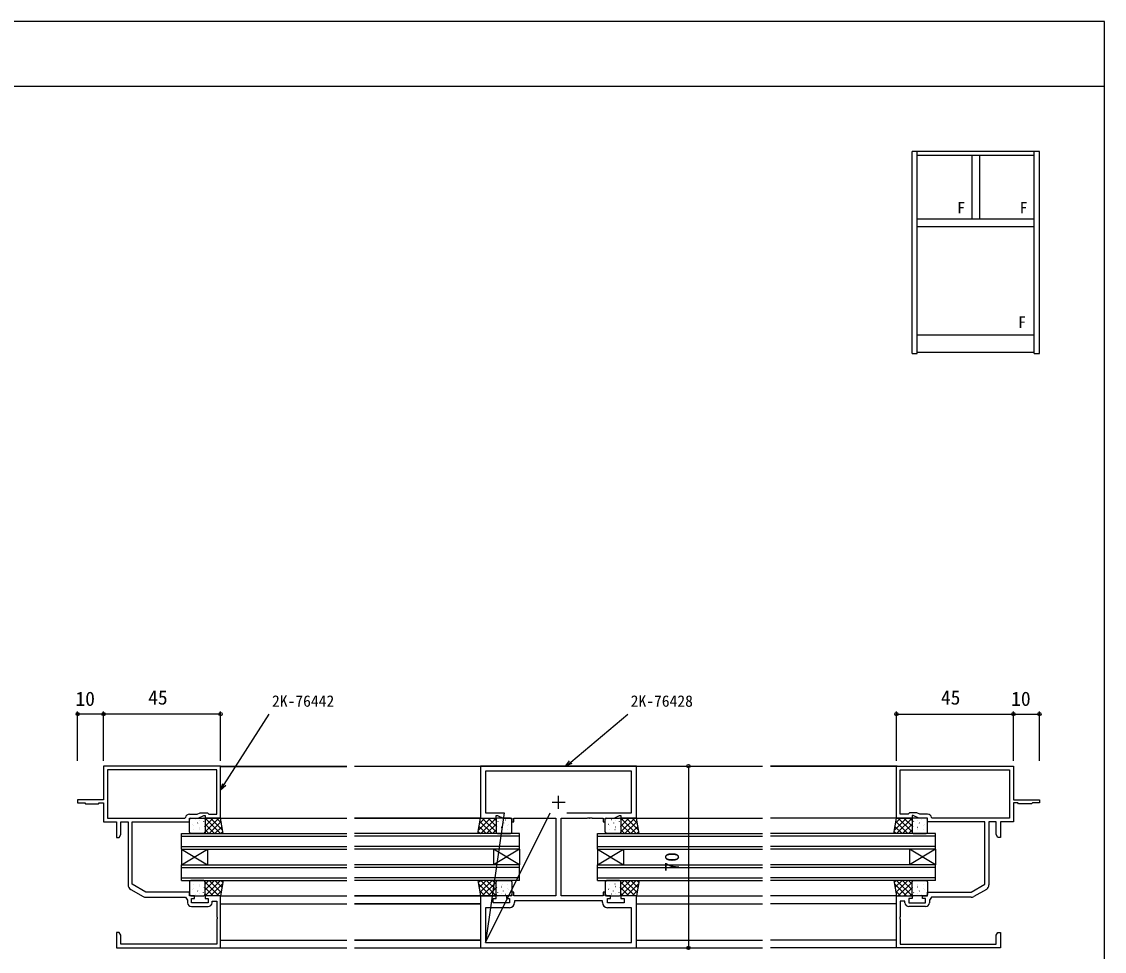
# Model space of a CAD drawing. Units: millimetres, scale not verified. Extents: x -437 to 438, y -344 to 341.
# Drawn here: x 21.8 to 438.3, y -51.4 to 306.4 of the extents above; entities that cross this region are included whole.
import ezdxf
from ezdxf.enums import TextEntityAlignment as Align

# ---------------------------------------------------------------- set-up
doc = ezdxf.new("R2010")
doc.units = ezdxf.units.MM
doc.header["$LTSCALE"] = 2
for name, color, linetype in [('0-2_YKK_11', 7, 'Continuous'), ('0-3_YKK_12', 2, 'Continuous'), ('0-4_YKK_13', 4, 'Continuous'), ('0-5_YKK_A1', 4, 'Continuous'), ('0-6_YKK_D', 6, 'Continuous'), ('0-7_YKK_ZWAK', 7, 'Continuous')]:
    doc.layers.add(name, color=color, linetype=linetype)
doc.styles.add('ＭＳ ゴシック', font='')
doc.styles.get('ＭＳ ゴシック').set_extended_font_data('MS Gothic')

msp = doc.modelspace()

# ---------------------------------------------------------------- linework, layer by layer
at = {"layer": '0-2_YKK_11'}
for p, q in [((228.3, 3.4), (228.3, 8.4)), ((230.8, 5.9), (225.8, 5.9)), ((63.7, -27.563), (68.496, -30.332)), ((392.9, -27.563), (388.104, -30.332)), ((87.1, -34.2), (93.5, -34.2)), ((369.5, -34.2), (363.1, -34.2))]:
    msp.add_line(p, q, dxfattribs=at)
for points in [[(98.3, 19.9), (53.3, 19.9), (53.3, 6.9), (43.3, 6.9), (43.3, 5.7), (46, 5.7), (46.3, 5.4), (51.3, 5.4), (51.6, 5.7), (53.3, 5.7), (53.3, -1.6), (58.3, -1.6), (58.3, -7.6), (59.27, -7.6), (59.9, -6.509), (59.9, -1.6), (62.7, -1.6), (62.7, -25.831)], [(96.8, 18.4), (54.8, 18.4), (54.8, -0.1), (84.5, -0.1), (84.795, 0.15)], [(95, -32.7), (95, -32.1), (96.8, -32.1), (96.8, -38.142), (96.92, -38.325), (96.92, -38.875), (96.8, -39.058), (96.8, -48.6), (59.9, -48.6), (59.9, -45.191), (59.27, -44.1), (58.3, -44.1), (58.3, -50.1), (98.3, -50.1), (98.3, -30.1), (92.3, -30.1), (92.3, -31.1), (93.5, -31.1), (93.5, -32.7), (87.1, -32.7), (87.1, -31.1), (88.3, -31.1), (88.3, -30.1), (86.3, -30.1), (86.3, -28.6), (69.496, -28.6), (64.3, -25.6), (64.3, -1.6), (86.3, -1.6), (86.3, -0.1), (89.655, -0.1), (91.8, 0.9), (92.3, 0.9), (92.3, -0.1), (98.3, -0.1), (98.3, 19.9)], [(86.274, 1.4), (89.323, 1.4), (90.395, 1.9), (93.3, 1.9), (93.8, 1.4), (96.8, 1.4), (96.8, 18.4)], [(258.3, 19.8), (198.3, 19.8), (198.3, -0.1), (204.3, -0.1), (204.3, 0.9), (204.8, 0.9), (206.944, -0.1), (210.3, -0.1), (210.3, -1.6), (211.1, -1.6), (211.1, -0.1), (227.3, -0.1), (227.3, -30.1), (211.1, -30.1), (211.1, -28.6), (210.3, -28.6), (210.3, -30.1), (208.3, -30.1), (208.3, -31.1), (209.5, -31.1), (209.5, -32.7), (203.1, -32.7), (203.1, -31.1), (204.3, -31.1), (204.3, -30.1), (198.3, -30.1), (198.3, -50), (258.3, -50), (258.3, -30.1), (252.3, -30.1), (252.3, -31.1), (253.5, -31.1), (253.5, -32.7), (247.1, -32.7), (247.1, -31.1), (248.3, -31.1), (248.3, -30.1), (246.3, -30.1), (246.3, -28.6), (245.5, -28.6)], [(231.466, 1.83), (249.227, 1.83), (249.378, 1.9), (253.8, 1.9), (253.95, 1.83), (256.37, 1.83), (256.37, 17.87), (200.23, 17.87), (200.23, 1.83), (202.65, 1.83), (202.8, 1.9), (207.222, 1.9), (207.372, 1.83), (200.23, -48.07), (225.134, 1.83)], [(245.5, -28.6), (245.5, -30.1), (229.3, -30.1), (229.3, -0.1), (239.342, -0.1), (239.525, 0.02), (240.075, 0.02), (240.258, -0.1), (240.342, -0.1), (240.525, 0.02), (241.075, 0.02), (241.258, -0.1), (245.5, -0.1), (245.5, -1.6), (246.3, -1.6), (246.3, -0.1), (249.655, -0.1), (251.8, 0.9), (252.3, 0.9), (252.3, -0.1), (258.3, -0.1), (258.3, 19.8)], [(358.3, 19.9), (403.3, 19.9), (403.3, 6.9), (413.3, 6.9), (413.3, 5.7), (410.6, 5.7), (410.3, 5.4), (405.3, 5.4), (405, 5.7), (403.3, 5.7), (403.3, -1.6), (398.3, -1.6), (398.3, -7.6), (397.33, -7.6), (396.7, -6.509), (396.7, -1.6), (393.9, -1.6), (393.9, -25.831)], [(361.6, -32.7), (361.6, -32.1), (359.8, -32.1), (359.8, -38.142), (359.68, -38.325), (359.68, -38.875), (359.8, -39.058), (359.8, -48.6), (396.7, -48.6), (396.7, -45.191), (397.33, -44.1), (398.3, -44.1), (398.3, -50.1), (358.3, -50.1), (358.3, -30.1), (364.3, -30.1), (364.3, -31.1), (363.1, -31.1), (363.1, -32.7), (369.5, -32.7), (369.5, -31.1), (368.3, -31.1), (368.3, -30.1), (370.3, -30.1), (370.3, -28.6), (387.104, -28.6), (392.3, -25.6), (392.3, -1.6), (370.3, -1.6), (370.3, -0.1), (366.945, -0.1), (364.8, 0.9), (364.3, 0.9), (364.3, -0.1), (358.3, -0.1), (358.3, 19.9)], [(359.8, 18.4), (401.8, 18.4), (401.8, -0.1), (372.1, -0.1), (371.804, 0.15)], [(370.325, 1.4), (367.277, 1.4), (366.205, 1.9), (363.3, 1.9), (362.8, 1.4), (359.8, 1.4), (359.8, 18.4)], [(69.496, -30.6), (84.8, -30.6), (85.6, -31.743), (85.6, -32.7)], [(245.17, -32.63), (245.17, -32.03), (211.43, -32.03), (211.43, -32.63)], [(387.104, -30.6), (371.8, -30.6), (371, -31.743), (371, -32.7)], [(200.23, -48.07), (256.37, -48.07), (256.37, -34.63), (247.17, -34.63)], [(209.43, -34.63), (200.23, -34.63), (200.23, -48.07)]]:
    msp.add_lwpolyline(points, dxfattribs=at)
for centre, radius, start, end in [((86.274, -0.1), 1.5, 90.00001, 170.40592), ((370.325, -0.1), 1.5, 9.59408, 89.99999), ((64.7, -25.831), 2, 179.99998, 240.00001), ((391.9, -25.831), 2, 299.99999, 0.00002), ((69.496, -28.6), 2, 240, 270.00002), ((87.1, -32.7), 1.5, 180.00001, 269.99999), ((93.5, -32.7), 1.5, 270.00001, 359.99999), ((209.43, -32.63), 2, 270.00001, 359.99999), ((247.17, -32.63), 2, 180.00001, 269.99999), ((363.1, -32.7), 1.5, 180.00001, 269.99999), ((369.5, -32.7), 1.5, 270.00001, 359.99999), ((387.104, -28.6), 2, 269.99998, 300)]:
    msp.add_arc(centre, radius, start, end, dxfattribs=at)
at = {"layer": '0-3_YKK_12'}
for p, q in [((98, 19.9), (146.8, 19.9)), ((98.3, 19.7), (146.8, 19.7)), ((149.8, 19.9), (306.8, 19.9)), ((198.376, 19.7), (149.8, 19.7)), ((198.3, 19.7), (149.8, 19.7)), ((198.3, 19.7), (149.8, 19.7)), ((306.8, 19.7), (258.3, 19.7)), ((358.6, 19.9), (309.8, 19.9)), ((358.3, 19.7), (309.8, 19.7)), ((98.1, -0.1), (146.8, -0.1)), ((198.5, -0.1), (149.8, -0.1)), ((149.8, -0.1), (198.3, -0.1)), ((198.3, -0.1), (149.8, -0.1)), ((258.3, -0.1), (306.8, -0.1)), ((358.5, -0.1), (309.8, -0.1)), ((83.3, -12.1), (83.3, -6.1)), ((83.3, -6.1), (146.8, -6.1)), ((83.3, -7.1), (146.8, -7.1)), ((213.3, -6.1), (149.8, -6.1)), ((213.3, -7.1), (149.8, -7.1)), ((213.3, -12.1), (213.3, -6.1)), ((243.3, -12.1), (243.3, -6.1)), ((243.3, -6.1), (306.8, -6.1)), ((243.3, -7.1), (306.8, -7.1)), ((373.3, -6.1), (309.8, -6.1)), ((373.3, -7.1), (309.8, -7.1)), ((373.3, -12.1), (373.3, -6.1)), ((83.3, -11.1), (146.8, -11.1)), ((83.3, -12.1), (83.3, -18.1)), ((83.3, -12.1), (93.3, -18.1)), ((83.3, -18.1), (93.3, -12.1)), ((83.3, -12.1), (146.8, -12.1)), ((93.3, -12.1), (93.3, -18.1)), ((213.3, -11.1), (149.8, -11.1)), ((213.3, -12.1), (149.8, -12.1)), ((203.3, -12.1), (203.3, -18.1)), ((213.3, -12.1), (203.3, -18.1)), ((213.3, -18.1), (203.3, -12.1)), ((213.3, -12.1), (213.3, -18.1)), ((243.3, -11.1), (306.8, -11.1)), ((243.3, -12.1), (243.3, -18.1)), ((243.3, -12.1), (253.3, -18.1)), ((243.3, -18.1), (253.3, -12.1)), ((243.3, -12.1), (306.8, -12.1)), ((253.3, -12.1), (253.3, -18.1)), ((373.3, -11.1), (309.8, -11.1)), ((373.3, -12.1), (309.8, -12.1)), ((363.3, -12.1), (363.3, -18.1)), ((373.3, -12.1), (363.3, -18.1)), ((373.3, -18.1), (363.3, -12.1)), ((373.3, -12.1), (373.3, -18.1)), ((83.3, -24.1), (83.3, -18.1)), ((83.3, -18.1), (146.8, -18.1)), ((83.3, -19.1), (146.8, -19.1)), ((213.3, -18.1), (149.8, -18.1)), ((213.3, -19.1), (149.8, -19.1)), ((213.3, -24.1), (213.3, -18.1)), ((243.3, -24.1), (243.3, -18.1)), ((243.3, -18.1), (306.8, -18.1)), ((243.3, -19.1), (306.8, -19.1)), ((373.3, -18.1), (309.8, -18.1)), ((373.3, -19.1), (309.8, -19.1)), ((373.3, -24.1), (373.3, -18.1)), ((83.3, -23.1), (146.8, -23.1)), ((83.3, -24.1), (146.8, -24.1)), ((213.3, -23.1), (149.8, -23.1)), ((213.3, -24.1), (149.8, -24.1)), ((243.3, -23.1), (306.8, -23.1)), ((243.3, -24.1), (306.8, -24.1)), ((373.3, -23.1), (309.8, -23.1)), ((373.3, -24.1), (309.8, -24.1)), ((98.1, -30.1), (146.8, -30.1)), ((98.3, -33.1), (146.8, -33.1)), ((198.5, -30.1), (149.8, -30.1)), ((149.8, -30.1), (198.3, -30.1)), ((198.3, -30.1), (149.8, -30.1)), ((198.3, -33.1), (149.8, -33.1)), ((149.8, -33.1), (198.3, -33.1)), ((198.3, -33.1), (149.8, -33.1)), ((258.3, -30.1), (306.8, -30.1)), ((258.3, -33.1), (306.8, -33.1)), ((358.5, -30.1), (309.8, -30.1)), ((358.3, -33.1), (309.8, -33.1)), ((98.3, -47.1), (146.8, -47.1)), ((198.3, -47.1), (149.8, -47.1)), ((149.8, -47.1), (198.3, -47.1)), ((198.3, -47.1), (149.8, -47.1)), ((258.3, -47.1), (306.8, -47.1)), ((358.3, -47.1), (309.8, -47.1)), ((98, -50.1), (146.8, -50.1)), ((149.8, -50.1), (306.8, -50.1)), ((358.6, -50.1), (309.8, -50.1))]:
    msp.add_line(p, q, dxfattribs=at)
at = {"layer": '0-4_YKK_13'}
for p, q in [((86.3, -5.6), (86.3, -0.6)), ((86.8, -0.1), (91.8, -0.1)), ((86.864, -0.544), (86.84, -0.588)), ((87.598, -2.569), (87.574, -2.613)), ((88.018, -2.883), (88.01, -2.889)), ((88.808, -0.736), (88.72, -0.783)), ((89.488, -1.978), (89.464, -2.022)), ((90.222, -4.002), (90.198, -4.046)), ((90.223, -0.908), (90.215, -0.915)), ((90.333, -3.626), (90.245, -3.672)), ((91.679, -1.335), (91.655, -1.378)), ((92.112, -3.411), (92.088, -3.455)), ((92.205, -2.727), (92.198, -2.734)), ((97.634, -0.1), (92.3, -5.434)), ((95.389, -0.1), (92.3, -3.189)), ((93.144, -0.1), (92.3, -0.944)), ((98.202, -6.1), (92.3, -0.198)), ((92.3, -0.6), (92.3, -5.6)), ((95.957, -6.1), (92.3, -2.443)), ((98.526, -1.454), (93.879, -6.1)), ((99.071, -4.724), (94.447, -0.1)), ((98.846, -3.378), (96.124, -6.1)), ((98.622, -2.03), (96.692, -0.1)), ((197.529, -4.724), (202.153, -0.1)), ((197.754, -3.378), (200.476, -6.1)), ((197.978, -2.03), (199.908, -0.1)), ((198.074, -1.454), (202.721, -6.1)), ((198.398, -6.1), (204.3, -0.198)), ((198.966, -0.1), (204.3, -5.434)), ((200.643, -6.1), (204.3, -2.443)), ((201.211, -0.1), (204.3, -3.189)), ((203.456, -0.1), (204.3, -0.944)), ((204.3, -0.6), (204.3, -5.6)), ((204.395, -2.727), (204.402, -2.734)), ((204.488, -3.411), (204.512, -3.455)), ((209.8, -0.1), (204.8, -0.1)), ((204.921, -1.335), (204.945, -1.378)), ((206.267, -3.626), (206.355, -3.672)), ((206.377, -0.908), (206.385, -0.915)), ((206.378, -4.002), (206.402, -4.046)), ((207.112, -1.978), (207.136, -2.022)), ((207.792, -0.736), (207.88, -0.783)), ((208.582, -2.883), (208.59, -2.889)), ((209.002, -2.569), (209.026, -2.613)), ((209.736, -0.544), (209.76, -0.588)), ((210.3, -5.6), (210.3, -0.6)), ((246.3, -5.6), (246.3, -0.6)), ((246.8, -0.1), (251.8, -0.1)), ((246.864, -0.544), (246.84, -0.588)), ((247.598, -2.569), (247.574, -2.613)), ((248.018, -2.883), (248.01, -2.889)), ((248.808, -0.736), (248.72, -0.783)), ((249.488, -1.978), (249.464, -2.022)), ((250.222, -4.002), (250.198, -4.046)), ((250.223, -0.908), (250.215, -0.915)), ((250.333, -3.626), (250.245, -3.672)), ((251.679, -1.335), (251.655, -1.378)), ((252.112, -3.411), (252.088, -3.455)), ((252.205, -2.727), (252.198, -2.734)), ((257.634, -0.1), (252.3, -5.434)), ((255.389, -0.1), (252.3, -3.189)), ((253.144, -0.1), (252.3, -0.944)), ((258.202, -6.1), (252.3, -0.198)), ((252.3, -0.6), (252.3, -5.6)), ((255.957, -6.1), (252.3, -2.443)), ((258.526, -1.454), (253.879, -6.1)), ((259.071, -4.724), (254.447, -0.1)), ((258.846, -3.378), (256.124, -6.1)), ((258.622, -2.03), (256.692, -0.1)), ((357.529, -4.724), (362.153, -0.1)), ((357.754, -3.378), (360.476, -6.1)), ((357.978, -2.03), (359.908, -0.1)), ((358.074, -1.454), (362.721, -6.1)), ((358.398, -6.1), (364.3, -0.198)), ((358.966, -0.1), (364.3, -5.434)), ((360.643, -6.1), (364.3, -2.443)), ((361.211, -0.1), (364.3, -3.189)), ((363.456, -0.1), (364.3, -0.944)), ((364.3, -0.6), (364.3, -5.6)), ((364.395, -2.727), (364.402, -2.734)), ((364.488, -3.411), (364.512, -3.455)), ((369.8, -0.1), (364.8, -0.1)), ((364.921, -1.335), (364.945, -1.378)), ((366.267, -3.626), (366.355, -3.672)), ((366.377, -0.908), (366.385, -0.915)), ((366.378, -4.002), (366.402, -4.046)), ((367.112, -1.978), (367.136, -2.022)), ((367.792, -0.736), (367.88, -0.783)), ((368.582, -2.883), (368.59, -2.889)), ((369.002, -2.569), (369.026, -2.613)), ((369.736, -0.544), (369.76, -0.588)), ((370.3, -5.6), (370.3, -0.6)), ((91.8, -6.1), (86.8, -6.1)), ((88.03, -4.645), (88.006, -4.689)), ((90.038, -4.669), (90.03, -4.675)), ((90.654, -6.079), (90.643, -6.1)), ((93.712, -6.1), (92.3, -4.688)), ((99.167, -5.302), (98.37, -6.1)), ((197.433, -5.302), (198.23, -6.1)), ((202.888, -6.1), (204.3, -4.688)), ((204.8, -6.1), (209.8, -6.1)), ((205.946, -6.079), (205.957, -6.1)), ((206.562, -4.669), (206.57, -4.675)), ((208.57, -4.645), (208.594, -4.689)), ((251.8, -6.1), (246.8, -6.1)), ((248.03, -4.645), (248.006, -4.689)), ((250.038, -4.669), (250.03, -4.675)), ((250.654, -6.079), (250.643, -6.1)), ((253.712, -6.1), (252.3, -4.688)), ((259.167, -5.302), (258.37, -6.1)), ((357.433, -5.302), (358.23, -6.1)), ((362.888, -6.1), (364.3, -4.688)), ((364.8, -6.1), (369.8, -6.1)), ((365.946, -6.079), (365.957, -6.1)), ((366.562, -4.669), (366.57, -4.675)), ((368.57, -4.645), (368.594, -4.689)), ((86.3, -24.6), (86.3, -29.6)), ((91.8, -24.1), (86.8, -24.1)), ((90.654, -24.121), (90.643, -24.1)), ((98.202, -24.1), (92.3, -30.002)), ((95.957, -24.1), (92.3, -27.757)), ((93.712, -24.1), (92.3, -25.512)), ((92.3, -29.6), (92.3, -24.6)), ((97.634, -30.1), (92.3, -24.766)), ((98.526, -28.746), (93.879, -24.1)), ((98.846, -26.822), (96.124, -24.1)), ((99.167, -24.898), (98.37, -24.1)), ((197.433, -24.898), (198.23, -24.1)), ((197.754, -26.822), (200.476, -24.1)), ((198.074, -28.746), (202.721, -24.1)), ((198.398, -24.1), (204.3, -30.002)), ((198.966, -30.1), (204.3, -24.766)), ((200.643, -24.1), (204.3, -27.757)), ((202.888, -24.1), (204.3, -25.512)), ((204.3, -29.6), (204.3, -24.6)), ((204.8, -24.1), (209.8, -24.1)), ((205.946, -24.121), (205.957, -24.1)), ((210.3, -24.6), (210.3, -29.6)), ((246.3, -24.6), (246.3, -29.6)), ((251.8, -24.1), (246.8, -24.1)), ((250.654, -24.121), (250.643, -24.1)), ((258.202, -24.1), (252.3, -30.002)), ((255.957, -24.1), (252.3, -27.757)), ((253.712, -24.1), (252.3, -25.512)), ((252.3, -29.6), (252.3, -24.6)), ((257.634, -30.1), (252.3, -24.766)), ((258.526, -28.746), (253.879, -24.1)), ((258.846, -26.822), (256.124, -24.1)), ((259.167, -24.898), (258.37, -24.1)), ((357.433, -24.898), (358.23, -24.1)), ((357.754, -26.822), (360.476, -24.1)), ((358.074, -28.746), (362.721, -24.1)), ((358.398, -24.1), (364.3, -30.002)), ((358.966, -30.1), (364.3, -24.766)), ((360.643, -24.1), (364.3, -27.757)), ((362.888, -24.1), (364.3, -25.512)), ((364.3, -29.6), (364.3, -24.6)), ((364.8, -24.1), (369.8, -24.1)), ((365.946, -24.121), (365.957, -24.1)), ((370.3, -24.6), (370.3, -29.6)), ((87.598, -27.631), (87.574, -27.587)), ((88.03, -25.555), (88.006, -25.511)), ((88.018, -27.317), (88.01, -27.311)), ((89.488, -28.222), (89.464, -28.178)), ((90.038, -25.531), (90.03, -25.525)), ((90.222, -26.198), (90.198, -26.154)), ((90.333, -26.574), (90.245, -26.528)), ((91.679, -28.865), (91.655, -28.822)), ((92.112, -26.789), (92.088, -26.745)), ((92.205, -27.473), (92.198, -27.466)), ((95.389, -30.1), (92.3, -27.011)), ((99.071, -25.476), (94.447, -30.1)), ((98.622, -28.17), (96.692, -30.1)), ((197.529, -25.476), (202.153, -30.1)), ((197.978, -28.17), (199.908, -30.1)), ((201.211, -30.1), (204.3, -27.011)), ((204.395, -27.473), (204.402, -27.466)), ((204.488, -26.789), (204.512, -26.745)), ((204.921, -28.865), (204.945, -28.822)), ((206.267, -26.574), (206.355, -26.528)), ((206.378, -26.198), (206.402, -26.154)), ((206.562, -25.531), (206.57, -25.525)), ((207.112, -28.222), (207.136, -28.178)), ((208.57, -25.555), (208.594, -25.511)), ((208.582, -27.317), (208.59, -27.311)), ((209.002, -27.631), (209.026, -27.587)), ((247.598, -27.631), (247.574, -27.587)), ((248.03, -25.555), (248.006, -25.511)), ((248.018, -27.317), (248.01, -27.311)), ((249.488, -28.222), (249.464, -28.178)), ((250.038, -25.531), (250.03, -25.525)), ((250.222, -26.198), (250.198, -26.154)), ((250.333, -26.574), (250.245, -26.528)), ((251.679, -28.865), (251.655, -28.822)), ((252.112, -26.789), (252.088, -26.745)), ((252.205, -27.473), (252.198, -27.466)), ((255.389, -30.1), (252.3, -27.011)), ((259.071, -25.476), (254.447, -30.1)), ((258.622, -28.17), (256.692, -30.1)), ((357.529, -25.476), (362.153, -30.1)), ((357.978, -28.17), (359.908, -30.1)), ((361.211, -30.1), (364.3, -27.011)), ((364.395, -27.473), (364.402, -27.466)), ((364.488, -26.789), (364.512, -26.745)), ((364.921, -28.865), (364.945, -28.822)), ((366.267, -26.574), (366.355, -26.528)), ((366.378, -26.198), (366.402, -26.154)), ((366.562, -25.531), (366.57, -25.525)), ((367.112, -28.222), (367.136, -28.178)), ((368.57, -25.555), (368.594, -25.511)), ((368.582, -27.317), (368.59, -27.311)), ((369.002, -27.631), (369.026, -27.587)), ((86.8, -30.1), (91.8, -30.1)), ((86.864, -29.656), (86.84, -29.612)), ((88.808, -29.464), (88.72, -29.417)), ((90.223, -29.292), (90.215, -29.285)), ((93.144, -30.1), (92.3, -29.256)), ((203.456, -30.1), (204.3, -29.256)), ((209.8, -30.1), (204.8, -30.1)), ((206.377, -29.292), (206.385, -29.285)), ((207.792, -29.464), (207.88, -29.417)), ((209.736, -29.656), (209.76, -29.612)), ((246.8, -30.1), (251.8, -30.1)), ((246.864, -29.656), (246.84, -29.612)), ((248.808, -29.464), (248.72, -29.417)), ((250.223, -29.292), (250.215, -29.285)), ((253.144, -30.1), (252.3, -29.256)), ((363.456, -30.1), (364.3, -29.256)), ((369.8, -30.1), (364.8, -30.1)), ((366.377, -29.292), (366.385, -29.285)), ((367.792, -29.464), (367.88, -29.417)), ((369.736, -29.656), (369.76, -29.612))]:
    msp.add_line(p, q, dxfattribs=at)
for points in [[(99.3, -6.1), (98.3, -0.1), (92.3, -0.1), (92.3, -6.1)], [(197.3, -6.1), (198.3, -0.1), (204.3, -0.1), (204.3, -6.1)], [(259.3, -6.1), (258.3, -0.1), (252.3, -0.1), (252.3, -6.1)], [(357.3, -6.1), (358.3, -0.1), (364.3, -0.1), (364.3, -6.1)], [(99.3, -24.1), (98.3, -30.1), (92.3, -30.1), (92.3, -24.1)], [(197.3, -24.1), (198.3, -30.1), (204.3, -30.1), (204.3, -24.1)], [(259.3, -24.1), (258.3, -30.1), (252.3, -30.1), (252.3, -24.1)], [(357.3, -24.1), (358.3, -30.1), (364.3, -30.1), (364.3, -24.1)]]:
    msp.add_lwpolyline(points, close=True, dxfattribs=at)
for centre, start, end in [((86.8, -0.6), 90, 180), ((91.8, -0.6), 0, 90), ((204.8, -0.6), 90, 180), ((209.8, -0.6), 0, 90), ((246.8, -0.6), 90, 180), ((251.8, -0.6), 0, 90), ((364.8, -0.6), 90, 180), ((369.8, -0.6), 0, 90), ((86.8, -5.6), 180, 270), ((91.8, -5.6), 270, 0), ((204.8, -5.6), 180, 270), ((209.8, -5.6), 270, 0), ((246.8, -5.6), 180, 270), ((251.8, -5.6), 270, 0), ((364.8, -5.6), 180, 270), ((369.8, -5.6), 270, 0), ((86.8, -24.6), 90, 180), ((91.8, -24.6), 0, 90), ((204.8, -24.6), 90, 180), ((209.8, -24.6), 0, 90), ((246.8, -24.6), 90, 180), ((251.8, -24.6), 0, 90), ((364.8, -24.6), 90, 180), ((369.8, -24.6), 0, 90), ((86.8, -29.6), 180, 270), ((91.8, -29.6), 270, 0), ((204.8, -29.6), 180, 270), ((209.8, -29.6), 270, 0), ((246.8, -29.6), 180, 270), ((251.8, -29.6), 270, 0), ((364.8, -29.6), 180, 270), ((369.8, -29.6), 270, 0)]:
    msp.add_arc(centre, 0.5, start, end, dxfattribs=at)
at = {"layer": '0-5_YKK_A1'}
for p, q in [((364.3, 178.65), (364.3, 256.4)), ((413.3, 256.4), (364.3, 256.4)), ((366.3, 178.65), (366.3, 256.4)), ((411.3, 254.9), (366.3, 254.9)), ((387.3, 254.9), (387.3, 230.4)), ((390.3, 254.9), (390.3, 230.4)), ((411.3, 178.65), (411.3, 256.4)), ((413.3, 178.65), (413.3, 256.4)), ((411.3, 230.4), (366.3, 230.4)), ((411.3, 227.4), (366.3, 227.4)), ((366.3, 185.9), (411.3, 185.9)), ((366.3, 179.15), (411.3, 179.15)), ((364.3, 178.65), (366.3, 178.65)), ((411.3, 178.65), (413.3, 178.65))]:
    msp.add_line(p, q, dxfattribs=at)
at = {"layer": '0-6_YKK_D'}
for p, q in [((43.3, 21.9), (43.3, 40.9)), ((53.3, 39.9), (43.3, 39.9)), ((53.3, 21.9), (53.3, 40.9)), ((53.3, 21.9), (53.3, 40.9)), ((98.3, 39.9), (53.3, 39.9)), ((98.3, 21.9), (98.3, 40.9)), ((358.3, 21.9), (358.3, 40.9)), ((358.3, 39.9), (403.3, 39.9)), ((403.3, 21.9), (403.3, 40.9)), ((403.3, 21.9), (403.3, 40.9)), ((403.3, 39.9), (413.3, 39.9)), ((413.3, 21.9), (413.3, 40.9)), ((278.3, 19.9), (278.3, -50.1))]:
    msp.add_line(p, q, dxfattribs=at)
for points in [[(98.3, 10.646), (99.674, 12.794), (117.016, 39.9)], [(231.037, 19.8), (232.991, 21.438), (255.009, 39.9)], [(233.43, 20.915), (231.037, 19.8), (232.552, 21.962)], [(100.249, 12.425), (98.3, 10.646), (99.098, 13.162)]]:
    msp.add_lwpolyline(points, dxfattribs=at)
for centre in [(43.3, 39.9), (53.3, 39.9), (53.3, 39.9), (98.3, 39.9), (358.3, 39.9), (403.3, 39.9), (403.3, 39.9), (413.3, 39.9), (278.3, 19.9), (278.3, -50.1)]:
    msp.add_circle(centre, 0.637, dxfattribs=at)
at = {"layer": '0-7_YKK_ZWAK'}
for p, q in [((438.3, 306.4), (-436.7, 306.4)), ((438.3, 281.4), (-436.7, 281.4))]:
    msp.add_line(p, q, dxfattribs=at)
msp.add_lwpolyline([(-436.7, -343.6), (438.3, -343.6), (438.3, 306.4)], dxfattribs=at)

# ---------------------------------------------------------------- texts
at = {"layer": '0-5_YKK_A1', "style": 'ＭＳ ゴシック'}
for p in [(381.709, 231.253), (405.709, 231.253), (405.161, 187.226)]:
    msp.add_text('F', height=4.399, dxfattribs=at).set_placement(p, align=Align.BOTTOM_LEFT)
at = {"layer": '0-6_YKK_D', "style": 'ＭＳ ゴシック'}
for s, height, p in [('10', 5.499, (42.462, 41.4)), ('45', 5.499, (70.431, 41.9)), ('2K-76442', 4.399, (118.073, 41.4)), ('2K-76428', 4.399, (256.066, 41.4)), ('45', 5.499, (375.431, 41.9)), ('10', 5.499, (402.462, 41.4))]:
    msp.add_text(s, height=height, dxfattribs=at).set_placement(p, align=Align.BOTTOM_LEFT)
msp.add_text('70', height=5.499, rotation=90, dxfattribs=at).set_placement((276.3, -20.725), align=Align.BOTTOM_LEFT)

doc.saveas('drawing.dxf')
